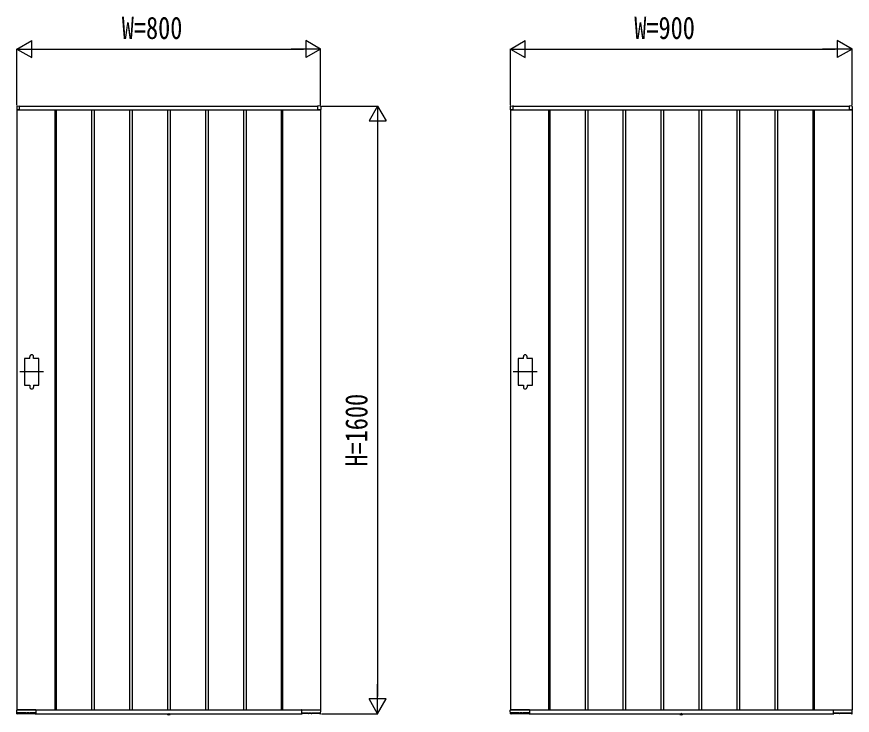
# Model space of a CAD drawing. Units: millimetres, scale not verified. Extents: x -8410 to 8410, y -5940 to 5940.
# Drawn here: x 690 to 2891, y -2354 to -515 of the extents above; entities that cross this region are included whole.
import ezdxf
from ezdxf.enums import TextEntityAlignment as Align

# ---------------------------------------------------------------- set-up
doc = ezdxf.new("R2010")
doc.units = ezdxf.units.MM
doc.header["$LTSCALE"] = 30
doc.layers.add('0-2_YKK_A1', color=4, linetype='Continuous')
doc.layers.add('0-3_YKK_D', color=6, linetype='Continuous')
doc.styles.add('ＭＳ ゴシック', font='')
doc.styles.get('ＭＳ ゴシック').set_extended_font_data('MS Gothic')

msp = doc.modelspace()

# ---------------------------------------------------------------- linework, layer by layer
at = {"layer": '0-2_YKK_A1'}
for p, q in [((689.54, -751.37), (689.54, -759.5)), ((690.04, -760), (690.04, -2340)), ((690.04, -760), (1490.04, -760)), ((697.04, -760), (690.04, -760)), ((690.04, -760), (696.74, -760)), ((690.95, -749.87), (696.51, -749.53)), ((696.74, -760), (696.74, -760)), ((697.04, -750), (1483.04, -750)), ((697.04, -760), (697.04, -750)), ((697.04, -759.7), (697.04, -750.03)), ((790.04, -760), (790.04, -2340)), ((793.54, -760), (793.54, -2340)), ((886.54, -760), (886.54, -2340)), ((893.54, -760), (893.54, -2340)), ((986.54, -760), (986.54, -2340)), ((993.54, -760), (993.54, -2340)), ((1086.54, -760), (1086.54, -2340)), ((1093.54, -760), (1093.54, -2340)), ((1186.54, -760), (1186.54, -2340)), ((1193.54, -760), (1193.54, -2340)), ((1286.54, -760), (1286.54, -2340)), ((1293.54, -760), (1293.54, -2340)), ((1386.54, -760), (1386.54, -2340)), ((1390.04, -760), (1390.04, -2340)), ((1483.04, -760), (1483.04, -750)), ((1483.04, -759.7), (1483.04, -750.03)), ((1483.04, -760), (1490.04, -760)), ((1490.04, -760), (1483.34, -760)), ((1483.34, -760), (1483.34, -760)), ((1489.13, -749.87), (1483.57, -749.53)), ((1490.04, -760), (1490.04, -2340)), ((1490.54, -751.37), (1490.54, -759.5)), ((1989.54, -751.37), (1989.54, -759.5)), ((1990.04, -760), (1990.04, -2340)), ((1990.04, -760), (2890.04, -760)), ((1997.04, -760), (1990.04, -760)), ((1990.04, -760), (1996.74, -760)), ((1990.95, -749.87), (1996.51, -749.53)), ((1996.74, -760), (1996.74, -760)), ((1997.04, -750), (2883.04, -750)), ((1997.04, -760), (1997.04, -750)), ((1997.04, -759.7), (1997.04, -750.03)), ((2090.04, -760), (2090.04, -2340)), ((2093.54, -760), (2093.54, -2340)), ((2186.54, -760), (2186.54, -2340)), ((2193.54, -760), (2193.54, -2340)), ((2286.54, -760), (2286.54, -2340)), ((2293.54, -760), (2293.54, -2340)), ((2386.54, -760), (2386.54, -2340)), ((2393.54, -760), (2393.54, -2340)), ((2486.54, -760), (2486.54, -2340)), ((2493.54, -760), (2493.54, -2340)), ((2586.54, -760), (2586.54, -2340)), ((2593.54, -760), (2593.54, -2340)), ((2686.54, -760), (2686.54, -2340)), ((2693.54, -760), (2693.54, -2340)), ((2786.54, -760), (2786.54, -2340)), ((2790.04, -760), (2790.04, -2340)), ((2883.04, -760), (2883.04, -750)), ((2883.04, -759.7), (2883.04, -750.03)), ((2883.04, -760), (2890.04, -760)), ((2890.04, -760), (2883.34, -760)), ((2883.34, -760), (2883.34, -760)), ((2889.13, -749.87), (2883.57, -749.53)), ((2890.04, -760), (2890.04, -2340)), ((2890.54, -751.37), (2890.54, -759.5)), ((724.04, -1415), (724.04, -1410)), ((734.04, -1415), (734.04, -1410)), ((2024.04, -1415), (2024.04, -1410)), ((2034.04, -1415), (2034.04, -1410)), ((760.54, -1450), (697.54, -1450)), ((2060.54, -1450), (1997.54, -1450)), ((724.04, -1485), (724.04, -1490)), ((734.04, -1485), (734.04, -1490)), ((2024.04, -1485), (2024.04, -1490)), ((2034.04, -1485), (2034.04, -1490)), ((690.15, -2350.03), (689.57, -2340.53)), ((690.04, -2340), (1490.04, -2340)), ((697.04, -2340), (690.04, -2340)), ((739.74, -2340), (690.07, -2340)), ((691.4, -2350.5), (690.65, -2350.5)), ((691.9, -2350.01), (691.93, -2348.19)), ((691.91, -2349.5), (738.21, -2349.5)), ((712.83, -2347.9), (692.25, -2347.9)), ((713.15, -2348.19), (713.16, -2349.01)), ((714.88, -2349.01), (714.9, -2348.19)), ((721.87, -2347.9), (715.21, -2347.9)), ((722.18, -2348.19), (722.2, -2349.01)), ((723.92, -2349.01), (723.93, -2348.19)), ((737.87, -2347.9), (724.25, -2347.9)), ((734.14, -2347.9), (734.16, -2349.01)), ((738.18, -2348.19), (738.21, -2349.99)), ((739.54, -2350.48), (738.71, -2350.48)), ((740.04, -2340), (740.04, -2350)), ((740.04, -2340.3), (740.04, -2349.98)), ((740.04, -2350), (1440.04, -2350)), ((1086.13, -2350.5), (1086.22, -2350)), ((1086.13, -2350.5), (1086.3, -2351.47)), ((1086.13, -2350.5), (1093.95, -2350.5)), ((1086.22, -2350), (1093.86, -2350)), ((1090.04, -2354.2), (1090.04, -2350)), ((1093.95, -2350.5), (1093.78, -2351.47)), ((1093.95, -2350.5), (1093.86, -2350)), ((1440.04, -2340), (1440.04, -2350)), ((1440.04, -2340.3), (1440.04, -2349.98)), ((1440.34, -2340), (1490.01, -2340)), ((1440.54, -2350.48), (1441.37, -2350.48)), ((1441.9, -2348.19), (1441.87, -2349.99)), ((1488.17, -2349.5), (1441.87, -2349.5)), ((1442.21, -2347.9), (1455.83, -2347.9)), ((1445.94, -2347.9), (1445.92, -2349.01)), ((1456.16, -2349.01), (1456.15, -2348.19)), ((1457.9, -2348.19), (1457.88, -2349.01)), ((1458.21, -2347.9), (1464.87, -2347.9)), ((1465.2, -2349.01), (1465.18, -2348.19)), ((1466.93, -2348.19), (1466.92, -2349.01)), ((1467.25, -2347.9), (1487.83, -2347.9)), ((1488.18, -2350.01), (1488.15, -2348.19)), ((1488.68, -2350.5), (1489.43, -2350.5)), ((1489.93, -2350.03), (1490.51, -2340.53)), ((1990.15, -2350.03), (1989.57, -2340.53)), ((1990.04, -2340), (2890.04, -2340)), ((1997.04, -2340), (1990.04, -2340)), ((2039.74, -2340), (1990.07, -2340)), ((1991.4, -2350.5), (1990.65, -2350.5)), ((1991.9, -2350.01), (1991.93, -2348.19)), ((1991.91, -2349.5), (2038.21, -2349.5)), ((2012.83, -2347.9), (1992.25, -2347.9)), ((2013.15, -2348.19), (2013.16, -2349.01)), ((2014.88, -2349.01), (2014.9, -2348.19)), ((2021.87, -2347.9), (2015.21, -2347.9)), ((2022.18, -2348.19), (2022.2, -2349.01)), ((2023.92, -2349.01), (2023.93, -2348.19)), ((2037.87, -2347.9), (2024.25, -2347.9)), ((2034.14, -2347.9), (2034.16, -2349.01)), ((2038.18, -2348.19), (2038.21, -2349.99)), ((2039.54, -2350.48), (2038.71, -2350.48)), ((2040.04, -2340), (2040.04, -2350)), ((2040.04, -2340.3), (2040.04, -2349.98)), ((2040.04, -2350), (2840.04, -2350)), ((2436.13, -2350.5), (2436.22, -2350)), ((2436.13, -2350.5), (2436.3, -2351.47)), ((2436.13, -2350.5), (2443.95, -2350.5)), ((2436.22, -2350), (2443.86, -2350)), ((2440.04, -2354.2), (2440.04, -2350)), ((2443.95, -2350.5), (2443.78, -2351.47)), ((2443.95, -2350.5), (2443.86, -2350)), ((2840.04, -2340), (2840.04, -2350)), ((2840.04, -2340.3), (2840.04, -2349.98)), ((2840.34, -2340), (2890.01, -2340)), ((2840.54, -2350.48), (2841.37, -2350.48)), ((2841.9, -2348.19), (2841.87, -2349.99)), ((2888.17, -2349.5), (2841.87, -2349.5)), ((2842.21, -2347.9), (2855.83, -2347.9)), ((2845.94, -2347.9), (2845.92, -2349.01)), ((2856.16, -2349.01), (2856.15, -2348.19)), ((2857.9, -2348.19), (2857.88, -2349.01)), ((2858.21, -2347.9), (2864.87, -2347.9)), ((2865.2, -2349.01), (2865.18, -2348.19)), ((2866.93, -2348.19), (2866.92, -2349.01)), ((2867.25, -2347.9), (2887.83, -2347.9)), ((2888.18, -2350.01), (2888.15, -2348.19)), ((2888.68, -2350.5), (2889.43, -2350.5)), ((2889.93, -2350.03), (2890.51, -2340.53))]:
    msp.add_line(p, q, dxfattribs=at)
for points in [[(724.04, -1415), (710.04, -1415), (710.04, -1485), (724.04, -1485)], [(734.04, -1485), (748.04, -1485), (748.04, -1415), (734.04, -1415)], [(2024.04, -1415), (2010.04, -1415), (2010.04, -1485), (2024.04, -1485)], [(2034.04, -1485), (2048.04, -1485), (2048.04, -1415), (2034.04, -1415)], [(692.25, -2347.9), (692.11, -2347.93), (692.03, -2347.98), (691.99, -2348.03), (691.96, -2348.09), (691.94, -2348.14), (691.93, -2348.19)], [(713.15, -2348.19), (713.14, -2348.15), (713.13, -2348.1), (713.11, -2348.05), (713.08, -2348.01), (713.03, -2347.96), (712.95, -2347.92), (712.83, -2347.9)], [(715.21, -2347.9), (715.08, -2347.93), (715, -2347.98), (714.95, -2348.03), (714.92, -2348.09), (714.91, -2348.14), (714.9, -2348.19)], [(722.18, -2348.19), (722.18, -2348.15), (722.17, -2348.1), (722.14, -2348.05), (722.11, -2348.01), (722.06, -2347.96), (721.99, -2347.92), (721.87, -2347.9)], [(724.25, -2347.9), (724.11, -2347.93), (724.03, -2347.98), (723.99, -2348.03), (723.96, -2348.09), (723.94, -2348.14), (723.93, -2348.19)], [(738.18, -2348.19), (738.18, -2348.15), (738.17, -2348.1), (738.14, -2348.05), (738.11, -2348.01), (738.06, -2347.96), (737.99, -2347.92), (737.87, -2347.9)], [(1087.74, -2352.58), (1088.89, -2350.26), (1090.04, -2349.65)], [(1092.34, -2352.58), (1091.18, -2350.26), (1090.04, -2349.65)], [(1441.9, -2348.19), (1441.9, -2348.15), (1441.91, -2348.1), (1441.94, -2348.05), (1441.97, -2348.01), (1442.02, -2347.96), (1442.09, -2347.92), (1442.21, -2347.9)], [(1455.83, -2347.9), (1455.97, -2347.93), (1456.04, -2347.98), (1456.09, -2348.03), (1456.12, -2348.09), (1456.14, -2348.14), (1456.15, -2348.19)], [(1457.9, -2348.19), (1457.9, -2348.15), (1457.91, -2348.1), (1457.94, -2348.05), (1457.97, -2348.01), (1458.02, -2347.96), (1458.09, -2347.92), (1458.21, -2347.9)], [(1464.87, -2347.9), (1465, -2347.93), (1465.08, -2347.98), (1465.13, -2348.03), (1465.16, -2348.09), (1465.17, -2348.14), (1465.18, -2348.19)], [(1466.93, -2348.19), (1466.94, -2348.15), (1466.95, -2348.1), (1466.97, -2348.05), (1467, -2348.01), (1467.05, -2347.96), (1467.13, -2347.92), (1467.25, -2347.9)], [(1487.83, -2347.9), (1487.97, -2347.93), (1488.04, -2347.98), (1488.09, -2348.03), (1488.12, -2348.09), (1488.14, -2348.14), (1488.15, -2348.19)], [(1992.25, -2347.9), (1992.11, -2347.93), (1992.03, -2347.98), (1991.99, -2348.03), (1991.96, -2348.09), (1991.94, -2348.14), (1991.93, -2348.19)], [(2013.15, -2348.19), (2013.14, -2348.15), (2013.13, -2348.1), (2013.11, -2348.05), (2013.08, -2348.01), (2013.03, -2347.96), (2012.95, -2347.92), (2012.83, -2347.9)], [(2015.21, -2347.9), (2015.08, -2347.93), (2015, -2347.98), (2014.95, -2348.03), (2014.92, -2348.09), (2014.91, -2348.14), (2014.9, -2348.19)], [(2022.18, -2348.19), (2022.18, -2348.15), (2022.17, -2348.1), (2022.14, -2348.05), (2022.11, -2348.01), (2022.06, -2347.96), (2021.99, -2347.92), (2021.87, -2347.9)], [(2024.25, -2347.9), (2024.11, -2347.93), (2024.03, -2347.98), (2023.99, -2348.03), (2023.96, -2348.09), (2023.94, -2348.14), (2023.93, -2348.19)], [(2038.18, -2348.19), (2038.18, -2348.15), (2038.17, -2348.1), (2038.14, -2348.05), (2038.11, -2348.01), (2038.06, -2347.96), (2037.99, -2347.92), (2037.87, -2347.9)], [(2437.74, -2352.58), (2438.89, -2350.26), (2440.04, -2349.65)], [(2442.34, -2352.58), (2441.18, -2350.26), (2440.04, -2349.65)], [(2841.9, -2348.19), (2841.9, -2348.15), (2841.91, -2348.1), (2841.94, -2348.05), (2841.97, -2348.01), (2842.02, -2347.96), (2842.09, -2347.92), (2842.21, -2347.9)], [(2855.83, -2347.9), (2855.97, -2347.93), (2856.04, -2347.98), (2856.09, -2348.03), (2856.12, -2348.09), (2856.14, -2348.14), (2856.15, -2348.19)], [(2857.9, -2348.19), (2857.9, -2348.15), (2857.91, -2348.1), (2857.94, -2348.05), (2857.97, -2348.01), (2858.02, -2347.96), (2858.09, -2347.92), (2858.21, -2347.9)], [(2864.87, -2347.9), (2865, -2347.93), (2865.08, -2347.98), (2865.13, -2348.03), (2865.16, -2348.09), (2865.17, -2348.14), (2865.18, -2348.19)], [(2866.93, -2348.19), (2866.94, -2348.15), (2866.95, -2348.1), (2866.97, -2348.05), (2867, -2348.01), (2867.05, -2347.96), (2867.13, -2347.92), (2867.25, -2347.9)], [(2887.83, -2347.9), (2887.97, -2347.93), (2888.04, -2347.98), (2888.09, -2348.03), (2888.12, -2348.09), (2888.14, -2348.14), (2888.15, -2348.19)]]:
    msp.add_lwpolyline(points, dxfattribs=at)
for centre, radius, start, end in [((691.04, -751.37), 1.5, 93.5, 180), ((690.04, -759.5), 0.5, 180, 270), ((696.54, -750.03), 0.5, 0, 93.5), ((696.74, -759.7), 0.3, 270, 0), ((1483.54, -750.03), 0.5, 86.5, 180), ((1483.34, -759.7), 0.3, 180, 270), ((1489.04, -751.37), 1.5, 0, 86.5), ((1490.04, -759.5), 0.5, 270, 0), ((1991.04, -751.37), 1.5, 93.5, 180), ((1990.04, -759.5), 0.5, 180, 270), ((1996.54, -750.03), 0.5, 0, 93.5), ((1996.74, -759.7), 0.3, 270, 0), ((2883.54, -750.03), 0.5, 86.5, 180), ((2883.34, -759.7), 0.3, 180, 270), ((2889.04, -751.37), 1.5, 0, 86.5), ((2890.04, -759.5), 0.5, 270, 0), ((729.04, -1410), 5, 0, 180), ((2029.04, -1410), 5, 0, 180), ((729.04, -1490), 5, 180, 0), ((2029.04, -1490), 5, 180, 0), ((690.07, -2340.5), 0.5, 90, 183.5), ((690.65, -2350), 0.5, 183.5, 269.21081), ((691.4, -2350), 0.5, 269.18971, 359), ((713.66, -2349), 0.5, 181, 270), ((714.38, -2349), 0.5, 270, 359), ((722.7, -2349), 0.5, 181, 270), ((723.42, -2349), 0.5, 270, 359), ((734.66, -2349), 0.5, 181, 270), ((738.71, -2349.98), 0.5, 181.0014, 270.00152), ((739.54, -2349.98), 0.5, 270, 0), ((739.74, -2340.3), 0.3, 0, 90), ((1087.19, -2351.32), 0.9, 190, 239.36409), ((1090.04, -2346.5), 6.5, 239.36409, 300.63591), ((1092.89, -2351.32), 0.9, 300.63591, 350), ((1440.34, -2340.3), 0.3, 90, 180), ((1440.54, -2349.98), 0.5, 180, 270), ((1441.37, -2349.98), 0.5, 269.99848, 358.9986), ((1445.42, -2349), 0.5, 270, 359), ((1456.66, -2349), 0.5, 181, 270), ((1457.38, -2349), 0.5, 270, 359), ((1465.7, -2349), 0.5, 181, 270), ((1466.42, -2349), 0.5, 270, 359), ((1488.68, -2350), 0.5, 181, 270.81029), ((1489.43, -2350), 0.5, 270.78919, 356.5), ((1490.01, -2340.5), 0.5, 356.5, 90), ((1990.07, -2340.5), 0.5, 90, 183.5), ((1990.65, -2350), 0.5, 183.5, 269.21081), ((1991.4, -2350), 0.5, 269.18971, 359), ((2013.66, -2349), 0.5, 181, 270), ((2014.38, -2349), 0.5, 270, 359), ((2022.7, -2349), 0.5, 181, 270), ((2023.42, -2349), 0.5, 270, 359), ((2034.66, -2349), 0.5, 181, 270), ((2038.71, -2349.98), 0.5, 181.0014, 270.00152), ((2039.54, -2349.98), 0.5, 270, 0), ((2039.74, -2340.3), 0.3, 0, 90), ((2437.19, -2351.32), 0.9, 190, 239.36409), ((2440.04, -2346.5), 6.5, 239.36409, 300.63591), ((2442.89, -2351.32), 0.9, 300.63591, 350), ((2840.34, -2340.3), 0.3, 90, 180), ((2840.54, -2349.98), 0.5, 180, 270), ((2841.37, -2349.98), 0.5, 269.99848, 358.9986), ((2845.42, -2349), 0.5, 270, 359), ((2856.66, -2349), 0.5, 181, 270), ((2857.38, -2349), 0.5, 270, 359), ((2865.7, -2349), 0.5, 181, 270), ((2866.42, -2349), 0.5, 270, 359), ((2888.68, -2350), 0.5, 181, 270.81029), ((2889.43, -2350), 0.5, 270.78919, 356.5), ((2890.01, -2340.5), 0.5, 356.5, 90)]:
    msp.add_arc(centre, radius, start, end, dxfattribs=at)
at = {"layer": '0-3_YKK_D'}
for p, q in [((690.04, -600), (729.01, -577.5)), ((729.01, -622.5), (729.01, -577.5)), ((1490.04, -600), (1451.07, -577.5)), ((1451.07, -577.5), (1451.07, -622.5)), ((1990.04, -600), (2029.01, -577.5)), ((2029.01, -622.5), (2029.01, -577.5)), ((2890.04, -600), (2851.07, -577.5)), ((2851.07, -577.5), (2851.07, -622.5)), ((690.04, -748), (690.04, -599)), ((690.04, -600), (729.01, -622.5)), ((690.04, -600), (767.98, -600)), ((735.04, -600), (1445.04, -600)), ((1490.04, -600), (1412.1, -600)), ((1490.04, -600), (1451.07, -622.5)), ((1490.04, -748), (1490.04, -599)), ((1990.04, -748), (1990.04, -599)), ((1990.04, -600), (2029.01, -622.5)), ((1990.04, -600), (2067.98, -600)), ((2035.04, -600), (2845.04, -600)), ((2890.04, -600), (2812.1, -600)), ((2890.04, -600), (2851.07, -622.5)), ((2890.04, -748), (2890.04, -599)), ((1492.04, -750), (1641.04, -750)), ((1640.04, -750), (1617.54, -788.97)), ((1640.04, -750), (1662.54, -788.97)), ((1640.04, -750), (1640.04, -827.94)), ((1617.54, -788.97), (1662.54, -788.97)), ((1640.04, -795), (1640.04, -2305)), ((1640.04, -2350), (1640.04, -2272.06)), ((1640.04, -2350), (1617.54, -2311.03)), ((1662.54, -2311.03), (1617.54, -2311.03)), ((1640.04, -2350), (1662.54, -2311.03)), ((1492.04, -2350), (1641.04, -2350))]:
    msp.add_line(p, q, dxfattribs=at)

# ---------------------------------------------------------------- texts
at = {"layer": '0-3_YKK_D', "style": 'ＭＳ ゴシック', "width": 0.8}
for s, p in [('W=800', (966.31, -591)), ('W=900', (2316.31, -591))]:
    msp.add_text(s, height=58.65, dxfattribs=at).set_placement(p, align=Align.BOTTOM_LEFT)
msp.add_text('H=1600', height=58.65, rotation=90, dxfattribs=at).set_placement((1631.04, -1699.33), align=Align.BOTTOM_LEFT)

doc.saveas('drawing.dxf')
